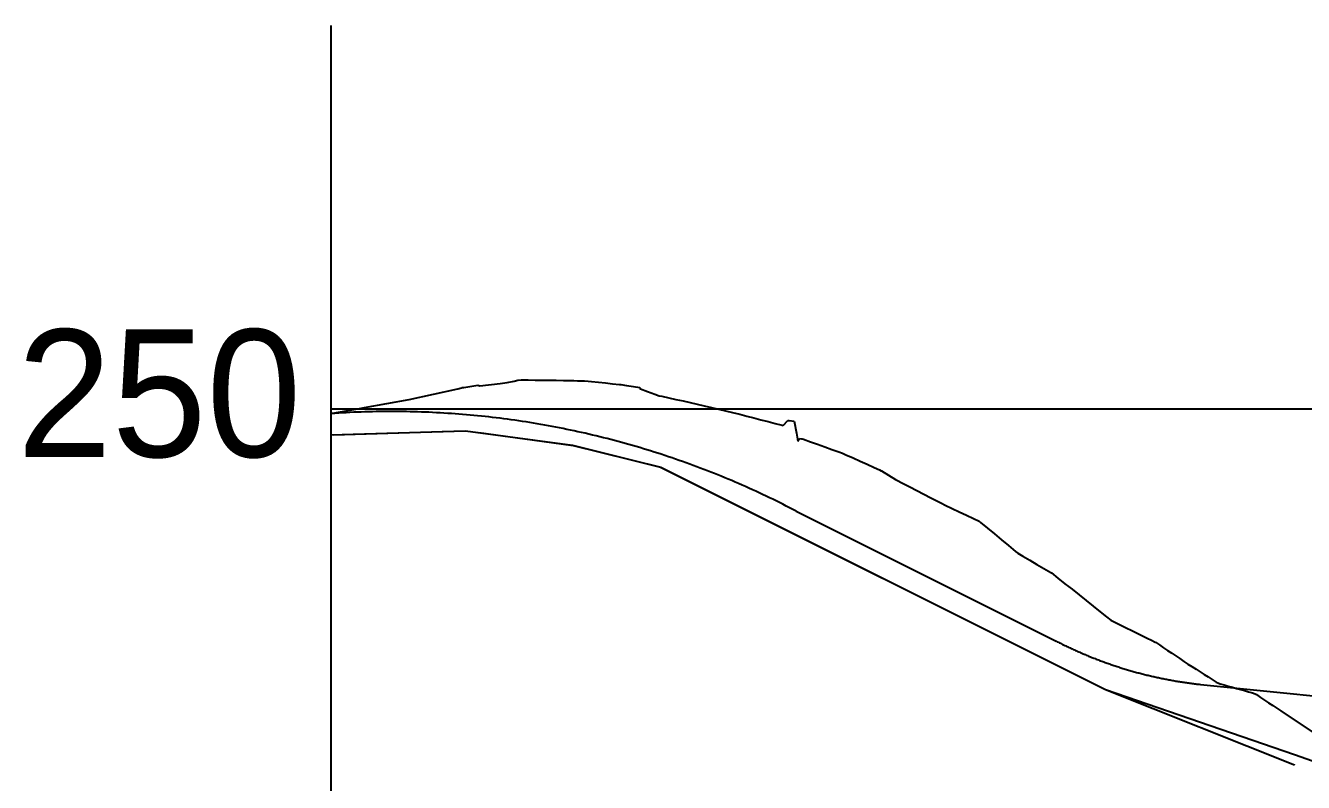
# Model space of a CAD drawing. Extents: x 769 to 8876, y 783 to 1837.
# Drawn here: x 769 to 1405, y 1460 to 1837 of the extents above; entities that cross this region are included whole.
import ezdxf

# ---------------------------------------------------------------- set-up
doc = ezdxf.new("R2010")
doc.units = 0
for name, color, linetype in [('NIWELETA', 1, 'CONTINUOUS'), ('POMOC', 6, 'CONTINUOUS'), ('ROW_L', 1, 'CONTINUOUS'), ('ROW_P', 4, 'CONTINUOUS'), ('TEREN', 3, 'CONTINUOUS')]:
    doc.layers.add(name, color=color, linetype=linetype)

msp = doc.modelspace()

# ---------------------------------------------------------------- linework, layer by layer
at = {"layer": 'NIWELETA'}
for p, q in [((920.91, 1643.27), (921.02, 1643.27)), ((1152.76, 1594.66), (1282.27, 1529.92)), ((1354.13, 1508.37), (1772.06, 1466.57))]:
    msp.add_line(p, q, dxfattribs=at)
for points in [[(1152.76, 1594.66, 0), (1151.1, 1595.53, 0), (1149.43, 1596.38, 0), (1147.76, 1597.24, 0), (1146.09, 1598.08, 0), (1144.42, 1598.92, 0), (1142.74, 1599.75, 0), (1141.05, 1600.57, 0), (1139.37, 1601.38, 0), (1137.68, 1602.19, 0), (1135.98, 1602.99, 0), (1134.28, 1603.79, 0), (1132.58, 1604.57, 0), (1130.88, 1605.35, 0), (1129.17, 1606.12, 0), (1127.46, 1606.89, 0), (1125.75, 1607.64, 0), (1124.03, 1608.39, 0), (1122.31, 1609.14, 0), (1120.59, 1609.87, 0), (1118.86, 1610.6, 0), (1117.13, 1611.32, 0), (1115.4, 1612.03, 0), (1113.66, 1612.73, 0), (1111.92, 1613.43, 0), (1110.18, 1614.12, 0), (1108.44, 1614.8, 0), (1106.69, 1615.48, 0), (1104.94, 1616.14, 0), (1103.18, 1616.8, 0), (1101.43, 1617.46, 0), (1099.67, 1618.1, 0), (1097.91, 1618.74, 0), (1096.14, 1619.37, 0), (1094.37, 1619.99, 0), (1092.6, 1620.6, 0), (1090.83, 1621.21, 0), (1089.06, 1621.81, 0), (1087.28, 1622.4, 0), (1085.5, 1622.98, 0), (1083.71, 1623.56, 0), (1081.93, 1624.12, 0), (1080.14, 1624.68, 0), (1078.35, 1625.24, 0), (1076.56, 1625.78, 0), (1074.76, 1626.32, 0), (1072.97, 1626.85, 0), (1071.17, 1627.37, 0), (1069.37, 1627.88, 0), (1067.56, 1628.39, 0), (1065.76, 1628.89, 0), (1063.95, 1629.38, 0), (1062.14, 1629.86, 0), (1060.33, 1630.34, 0), (1058.51, 1630.8, 0), (1056.69, 1631.26, 0), (1054.88, 1631.72, 0), (1053.06, 1632.16, 0), (1051.23, 1632.59, 0), (1049.41, 1633.02, 0), (1047.58, 1633.44, 0), (1045.76, 1633.86, 0), (1043.93, 1634.26, 0), (1042.1, 1634.66, 0), (1040.26, 1635.04, 0), (1038.43, 1635.43, 0), (1036.59, 1635.8, 0), (1034.76, 1636.16, 0), (1032.92, 1636.52, 0), (1031.08, 1636.87, 0), (1029.23, 1637.21, 0), (1027.39, 1637.54, 0), (1025.54, 1637.87, 0), (1023.7, 1638.19, 0), (1021.85, 1638.49, 0), (1020, 1638.8, 0), (1018.15, 1639.09, 0), (1016.3, 1639.38, 0), (1014.45, 1639.65, 0), (1012.59, 1639.92, 0), (1010.74, 1640.18, 0), (1008.88, 1640.44, 0), (1007.02, 1640.68, 0), (1005.16, 1640.92, 0), (1003.3, 1641.15, 0), (1001.44, 1641.37, 0), (999.58, 1641.58, 0), (997.72, 1641.79, 0), (995.86, 1641.99, 0), (993.99, 1642.18, 0), (992.13, 1642.36, 0), (990.26, 1642.53, 0), (988.4, 1642.7, 0), (986.53, 1642.85, 0), (984.66, 1643, 0), (982.79, 1643.14, 0), (980.93, 1643.28, 0), (979.06, 1643.4, 0), (977.19, 1643.52, 0), (975.32, 1643.63, 0), (973.45, 1643.73, 0), (971.57, 1643.82, 0), (969.7, 1643.9, 0), (967.83, 1643.98, 0), (965.96, 1644.05, 0), (964.09, 1644.11, 0), (962.21, 1644.16, 0), (960.34, 1644.21, 0), (958.47, 1644.24, 0), (956.59, 1644.27, 0), (954.72, 1644.29, 0), (952.85, 1644.3, 0), (950.97, 1644.31, 0), (949.1, 1644.3, 0), (947.23, 1644.29, 0), (945.35, 1644.27, 0), (943.48, 1644.24, 0), (941.61, 1644.21, 0), (939.73, 1644.16, 0), (937.86, 1644.11, 0), (935.99, 1644.05, 0), (934.12, 1643.98, 0), (932.24, 1643.9, 0), (930.37, 1643.82, 0), (928.5, 1643.73, 0), (926.63, 1643.62, 0), (924.76, 1643.52, 0), (922.89, 1643.4, 0), (921.02, 1643.27, 0)], [(1282.27, 1529.93, 0), (1282.79, 1529.66, 0), (1283.32, 1529.39, 0), (1283.84, 1529.12, 0), (1284.37, 1528.86, 0), (1284.9, 1528.6, 0), (1285.42, 1528.33, 0), (1285.95, 1528.07, 0), (1286.48, 1527.82, 0), (1287.01, 1527.56, 0), (1287.54, 1527.3, 0), (1288.08, 1527.05, 0), (1288.61, 1526.8, 0), (1289.14, 1526.55, 0), (1289.68, 1526.3, 0), (1290.21, 1526.05, 0), (1290.75, 1525.8, 0), (1291.28, 1525.56, 0), (1291.82, 1525.32, 0), (1292.36, 1525.08, 0), (1292.9, 1524.84, 0), (1293.44, 1524.6, 0), (1293.98, 1524.36, 0), (1294.52, 1524.13, 0), (1295.06, 1523.89, 0), (1295.6, 1523.66, 0), (1296.14, 1523.43, 0), (1296.68, 1523.2, 0), (1297.23, 1522.97, 0), (1297.77, 1522.75, 0), (1298.32, 1522.52, 0), (1298.86, 1522.3, 0), (1299.41, 1522.08, 0), (1299.96, 1521.86, 0), (1300.5, 1521.64, 0), (1301.05, 1521.42, 0), (1301.6, 1521.21, 0), (1302.15, 1521, 0), (1302.7, 1520.78, 0), (1303.25, 1520.57, 0), (1303.8, 1520.36, 0), (1304.36, 1520.16, 0), (1304.91, 1519.95, 0), (1305.46, 1519.75, 0), (1306.01, 1519.55, 0), (1306.57, 1519.35, 0), (1307.12, 1519.15, 0), (1307.68, 1518.95, 0), (1308.23, 1518.75, 0), (1308.79, 1518.56, 0), (1309.35, 1518.37, 0), (1309.91, 1518.18, 0), (1310.46, 1517.99, 0), (1311.02, 1517.8, 0), (1311.58, 1517.61, 0), (1312.14, 1517.43, 0), (1312.7, 1517.24, 0), (1313.26, 1517.06, 0), (1313.82, 1516.88, 0), (1314.39, 1516.7, 0), (1314.95, 1516.53, 0), (1315.51, 1516.35, 0), (1316.07, 1516.18, 0), (1316.64, 1516.01, 0), (1317.2, 1515.84, 0), (1317.77, 1515.67, 0), (1318.33, 1515.5, 0), (1318.9, 1515.34, 0), (1319.46, 1515.17, 0), (1320.03, 1515.01, 0), (1320.6, 1514.85, 0), (1321.17, 1514.69, 0), (1321.73, 1514.53, 0), (1322.3, 1514.38, 0), (1322.87, 1514.22, 0), (1323.44, 1514.07, 0), (1324.01, 1513.92, 0), (1324.58, 1513.77, 0), (1325.15, 1513.63, 0), (1325.72, 1513.48, 0), (1326.3, 1513.34, 0), (1326.87, 1513.19, 0), (1327.44, 1513.05, 0), (1328.01, 1512.91, 0), (1328.59, 1512.78, 0), (1329.16, 1512.64, 0), (1329.73, 1512.51, 0), (1330.31, 1512.37, 0), (1330.88, 1512.24, 0), (1331.46, 1512.11, 0), (1332.03, 1511.99, 0), (1332.61, 1511.86, 0), (1333.18, 1511.74, 0), (1333.76, 1511.61, 0), (1334.34, 1511.49, 0), (1334.92, 1511.37, 0), (1335.49, 1511.25, 0), (1336.07, 1511.14, 0), (1336.65, 1511.02, 0), (1337.23, 1510.91, 0), (1337.81, 1510.8, 0), (1338.39, 1510.69, 0), (1338.97, 1510.58, 0), (1339.55, 1510.48, 0), (1340.13, 1510.37, 0), (1340.71, 1510.27, 0), (1341.29, 1510.17, 0), (1341.87, 1510.07, 0), (1342.45, 1509.97, 0), (1343.03, 1509.88, 0), (1343.61, 1509.78, 0), (1344.19, 1509.69, 0), (1344.78, 1509.6, 0), (1345.36, 1509.51, 0), (1345.94, 1509.42, 0), (1346.53, 1509.34, 0), (1347.11, 1509.25, 0), (1347.69, 1509.17, 0), (1348.28, 1509.09, 0), (1348.86, 1509.01, 0), (1349.44, 1508.93, 0), (1350.03, 1508.85, 0), (1350.61, 1508.78, 0), (1351.2, 1508.71, 0), (1351.78, 1508.64, 0), (1352.37, 1508.57, 0), (1352.95, 1508.5, 0), (1353.54, 1508.43, 0), (1354.13, 1508.37, 0)]]:
    msp.add_polyline3d(points, dxfattribs=at)
at = {"layer": 'POMOC'}
for p, q in [((920.91, 1836.55), (920.91, 1245.48)), ((2920.92, 1645.49), (920.91, 1645.49))]:
    msp.add_line(p, q, dxfattribs=at)
at = {"layer": 'ROW_L'}
for p, q in [((922.15, 1632.76), (981.8, 1634.52)), ((994.54, 1633.82), (1040.37, 1627.61)), ((1040.37, 1627.61), (1041, 1627.54)), ((1041, 1627.54), (1085.2, 1616.6)), ((1085.2, 1616.6), (1306.78, 1505.83)), ((1306.78, 1505.83), (1400.9, 1473.41)), ((1400.9, 1473.41), (1409.94, 1470.34))]:
    msp.add_line(p, q, dxfattribs=at)
at = {"layer": 'ROW_P'}
for p, q in [((920.91, 1632.69), (987.91, 1634.7)), ((987.91, 1634.7), (1041.32, 1627.47)), ((1041.32, 1627.47), (1085.17, 1616.6)), ((1085.17, 1616.6), (1306.75, 1505.76)), ((1306.75, 1505.76), (1400.9, 1468.4)), ((1400.9, 1468.4), (1400.92, 1468.44))]:
    msp.add_line(p, q, dxfattribs=at)
at = {"layer": 'TEREN'}
for p, q in [((959.93, 1650.22), (984.06, 1655.65)), ((984.06, 1655.65), (985.93, 1656.18)), ((985.93, 1656.18), (986.07, 1656.22)), ((986.07, 1656.22), (987.1, 1656.33)), ((987.1, 1656.33), (994.08, 1657.35)), ((994.08, 1657.35), (995.1, 1657.03)), ((995.1, 1657.03), (1005.19, 1658.19)), ((1005.19, 1658.19), (1005.23, 1658.19)), ((1005.23, 1658.19), (1008.69, 1658.83)), ((1008.69, 1658.83), (1012.18, 1659.5)), ((1012.18, 1659.5), (1013.94, 1659.85)), ((1013.94, 1659.85), (1015.67, 1660.03)), ((1015.67, 1660.03), (1016.55, 1660.1)), ((1016.55, 1660.1), (1019.2, 1660.06)), ((1019.2, 1660.06), (1022.69, 1659.99)), ((1022.69, 1659.99), (1026.18, 1659.96)), ((1026.18, 1659.96), (1029.68, 1659.89)), ((1029.68, 1659.89), (1033.17, 1659.85)), ((1033.17, 1659.85), (1036.7, 1659.78)), ((1036.7, 1659.78), (1040.19, 1659.71)), ((1040.19, 1659.71), (1041.99, 1659.68)), ((1041.99, 1659.68), (1043.68, 1659.64)), ((1043.68, 1659.64), (1047.17, 1659.54)), ((1047.17, 1659.54), (1049.01, 1659.5)), ((1049.01, 1659.5), (1050.67, 1659.32)), ((1050.67, 1659.32), (1054.19, 1658.94)), ((1054.19, 1658.94), (1057.69, 1658.55)), ((1057.69, 1658.55), (1061.18, 1658.16)), ((1061.18, 1658.16), (1064.67, 1657.77)), ((1064.67, 1657.77), (1065.31, 1657.7)), ((1065.31, 1657.7), (1068.2, 1657.24)), ((1068.2, 1657.24), (1071.69, 1656.71)), ((1071.69, 1656.71), (1074.73, 1656.25)), ((1074.73, 1656.25), (1074.87, 1655.73)), ((1074.87, 1655.73), (1075.18, 1655.62)), ((1075.18, 1655.62), (1078.68, 1654.31)), ((937.64, 1646.31), (959.93, 1650.22)), ((1078.68, 1654.31), (1082.2, 1652.97)), ((1082.2, 1652.97), (1084.5, 1652.13)), ((1084.5, 1652.13), (1085.73, 1651.88)), ((1085.73, 1651.88), (1089.26, 1651.1)), ((1089.26, 1651.1), (1092.79, 1650.36)), ((1092.79, 1650.36), (1096.32, 1649.59)), ((1096.32, 1649.59), (1099.84, 1648.78)), ((920.91, 1643.27), (933.3, 1645.53)), ((933.3, 1645.53), (935.06, 1645.81)), ((935.06, 1645.81), (937.64, 1646.31)), ((1099.84, 1648.78), (1103.37, 1647.96)), ((1103.37, 1647.96), (1106.9, 1647.15)), ((1106.9, 1647.15), (1110.46, 1646.34)), ((1110.46, 1646.34), (1113.99, 1645.49)), ((1113.99, 1645.49), (1117.52, 1644.65)), ((1117.52, 1644.65), (1121.05, 1643.8)), ((1121.05, 1643.8), (1124.57, 1642.92)), ((1124.57, 1642.92), (1128.1, 1642.04)), ((1128.1, 1642.04), (1131.63, 1641.16)), ((1131.63, 1641.16), (1135.16, 1640.24)), ((1135.16, 1640.24), (1138.68, 1639.32)), ((1138.68, 1639.32), (1142.21, 1638.4)), ((1142.21, 1638.4), (1145.74, 1637.45)), ((1145.74, 1637.45), (1146.27, 1637.31)), ((1146.27, 1637.31), (1148.6, 1639.82)), ((1148.6, 1639.82), (1149.27, 1639.78)), ((1149.27, 1639.78), (1151.7, 1639.57)), ((1151.7, 1639.57), (1152.8, 1633.47)), ((1152.8, 1633.47), (1153.5, 1629.62)), ((1153.5, 1629.62), (1154.35, 1630.85)), ((1154.35, 1630.85), (1154.35, 1630.89)), ((1154.35, 1630.89), (1155.34, 1630.71)), ((1155.34, 1630.71), (1155.65, 1630.71)), ((1155.65, 1630.71), (1156.32, 1630.47)), ((1156.32, 1630.47), (1159.85, 1629.23)), ((1159.85, 1629.23), (1163.38, 1628)), ((1163.38, 1628), (1166.91, 1626.73)), ((1166.91, 1626.73), (1170.43, 1625.46)), ((1170.43, 1625.46), (1173.96, 1624.19)), ((1173.96, 1624.19), (1175.76, 1623.55)), ((1175.76, 1623.55), (1177.49, 1622.78)), ((1177.49, 1622.78), (1181.02, 1621.22)), ((1181.02, 1621.22), (1184.55, 1619.64)), ((1184.55, 1619.64), (1188.07, 1618.08)), ((1188.07, 1618.08), (1191.6, 1616.5)), ((1191.6, 1616.5), (1194.18, 1615.33)), ((1194.18, 1615.33), (1194.99, 1614.84)), ((1194.99, 1614.84), (1195.13, 1614.77)), ((1195.13, 1614.77), (1198.66, 1612.62)), ((1198.66, 1612.62), (1202.22, 1610.46)), ((1202.22, 1610.46), (1202.78, 1610.11)), ((1202.78, 1610.11), (1205.75, 1608.63)), ((1205.75, 1608.63), (1209.28, 1606.83)), ((1209.28, 1606.83), (1212.8, 1605)), ((1212.8, 1605), (1216.33, 1603.16)), ((1216.33, 1603.16), (1219.86, 1601.33)), ((1219.86, 1601.33), (1223.39, 1599.49)), ((1223.39, 1599.49), (1225.12, 1598.58)), ((1225.12, 1598.58), (1226.91, 1597.73)), ((1226.91, 1597.73), (1230.44, 1596.07)), ((1230.44, 1596.07), (1233.97, 1594.38)), ((1233.97, 1594.38), (1237.5, 1592.68)), ((1237.5, 1592.68), (1240.99, 1590.99)), ((1240.99, 1590.99), (1243.88, 1589.61)), ((1243.88, 1589.61), (1244.52, 1589.09)), ((1244.52, 1589.09), (1248.01, 1586.23)), ((1248.01, 1586.23), (1251.54, 1583.34)), ((1251.54, 1583.34), (1255.03, 1580.41)), ((1255.03, 1580.41), (1258.56, 1577.51)), ((1258.56, 1577.51), (1262.05, 1574.59)), ((1262.05, 1574.59), (1263.14, 1573.7)), ((1263.14, 1573.7), (1265.58, 1572.29)), ((1265.58, 1572.29), (1269.07, 1570.25)), ((1269.07, 1570.25), (1272.56, 1568.17)), ((1272.56, 1568.17), (1276.09, 1566.08)), ((1276.09, 1566.08), (1279.58, 1564.04)), ((1279.58, 1564.04), (1279.83, 1563.9)), ((1279.83, 1563.9), (1283.11, 1561.29)), ((1283.11, 1561.29), (1286.6, 1558.5)), ((1286.6, 1558.5), (1290.13, 1555.75)), ((1290.13, 1555.75), (1293.62, 1552.96)), ((1293.62, 1552.96), (1297.15, 1550.17)), ((1297.15, 1550.17), (1300.65, 1547.35)), ((1300.65, 1547.35), (1304.17, 1544.56)), ((1304.17, 1544.56), (1307.38, 1542.02)), ((1307.38, 1542.02), (1309.43, 1540.4)), ((1309.43, 1540.4), (1309.46, 1540.37)), ((1309.46, 1540.37), (1311.44, 1539.38)), ((1311.44, 1539.38), (1313.45, 1538.36)), ((1313.45, 1538.36), (1315.5, 1537.37)), ((1315.5, 1537.37), (1317.51, 1536.38)), ((1317.51, 1536.38), (1319.55, 1535.36)), ((1319.55, 1535.36), (1321.56, 1534.37)), ((1321.56, 1534.37), (1323.58, 1533.38)), ((1323.58, 1533.38), (1325.62, 1532.39)), ((1325.62, 1532.39), (1327.63, 1531.41)), ((1327.63, 1531.41), (1329.68, 1530.42)), ((1329.68, 1530.42), (1331.55, 1529.5)), ((1331.55, 1529.5), (1331.69, 1529.4)), ((1331.69, 1529.4), (1333.7, 1528.02)), ((1333.7, 1528.02), (1335.75, 1526.64)), ((1335.75, 1526.64), (1337.76, 1525.27)), ((1337.76, 1525.27), (1339.8, 1523.93)), ((1339.8, 1523.93), (1341.81, 1522.55)), ((1341.81, 1522.55), (1343.83, 1521.21)), ((1343.83, 1521.21), (1345.87, 1519.87)), ((1345.87, 1519.87), (1347.88, 1518.53)), ((1347.88, 1518.53), (1349.89, 1517.22)), ((1349.89, 1517.22), (1351.9, 1515.92)), ((1351.9, 1515.92), (1353.91, 1514.61)), ((1353.91, 1514.61), (1355.93, 1513.34)), ((1355.93, 1513.34), (1357.94, 1512.07)), ((1357.94, 1512.07), (1359.95, 1510.8)), ((1359.95, 1510.8), (1361.96, 1509.53)), ((1361.96, 1509.53), (1362.7, 1509.08)), ((1362.7, 1509.08), (1363.97, 1508.72)), ((1363.97, 1508.72), (1365.98, 1508.12)), ((1365.98, 1508.12), (1367.99, 1507.56)), ((1367.99, 1507.56), (1370, 1506.96)), ((1370, 1506.96), (1372.01, 1506.39)), ((1372.01, 1506.39), (1374.02, 1505.83)), ((1374.02, 1505.83), (1376.03, 1505.27)), ((1376.03, 1505.27), (1378.04, 1504.7)), ((1378.04, 1504.7), (1380.06, 1504.14)), ((1380.06, 1504.14), (1381.36, 1503.75)), ((1381.36, 1503.75), (1382.07, 1503.29)), ((1382.07, 1503.29), (1384.08, 1501.91)), ((1384.08, 1501.91), (1386.09, 1500.54)), ((1386.09, 1500.54), (1388.1, 1499.2)), ((1388.1, 1499.2), (1390.11, 1497.82)), ((1390.11, 1497.82), (1392.12, 1496.48)), ((1392.12, 1496.48), (1394.13, 1495.14)), ((1394.13, 1495.14), (1426.09, 1473.76))]:
    msp.add_line(p, q, dxfattribs=at)

# ---------------------------------------------------------------- texts
at = {"layer": 'POMOC'}
msp.add_text('250', height=63.5, dxfattribs=at).set_placement((764.48, 1621.68))

doc.saveas('drawing.dxf')
